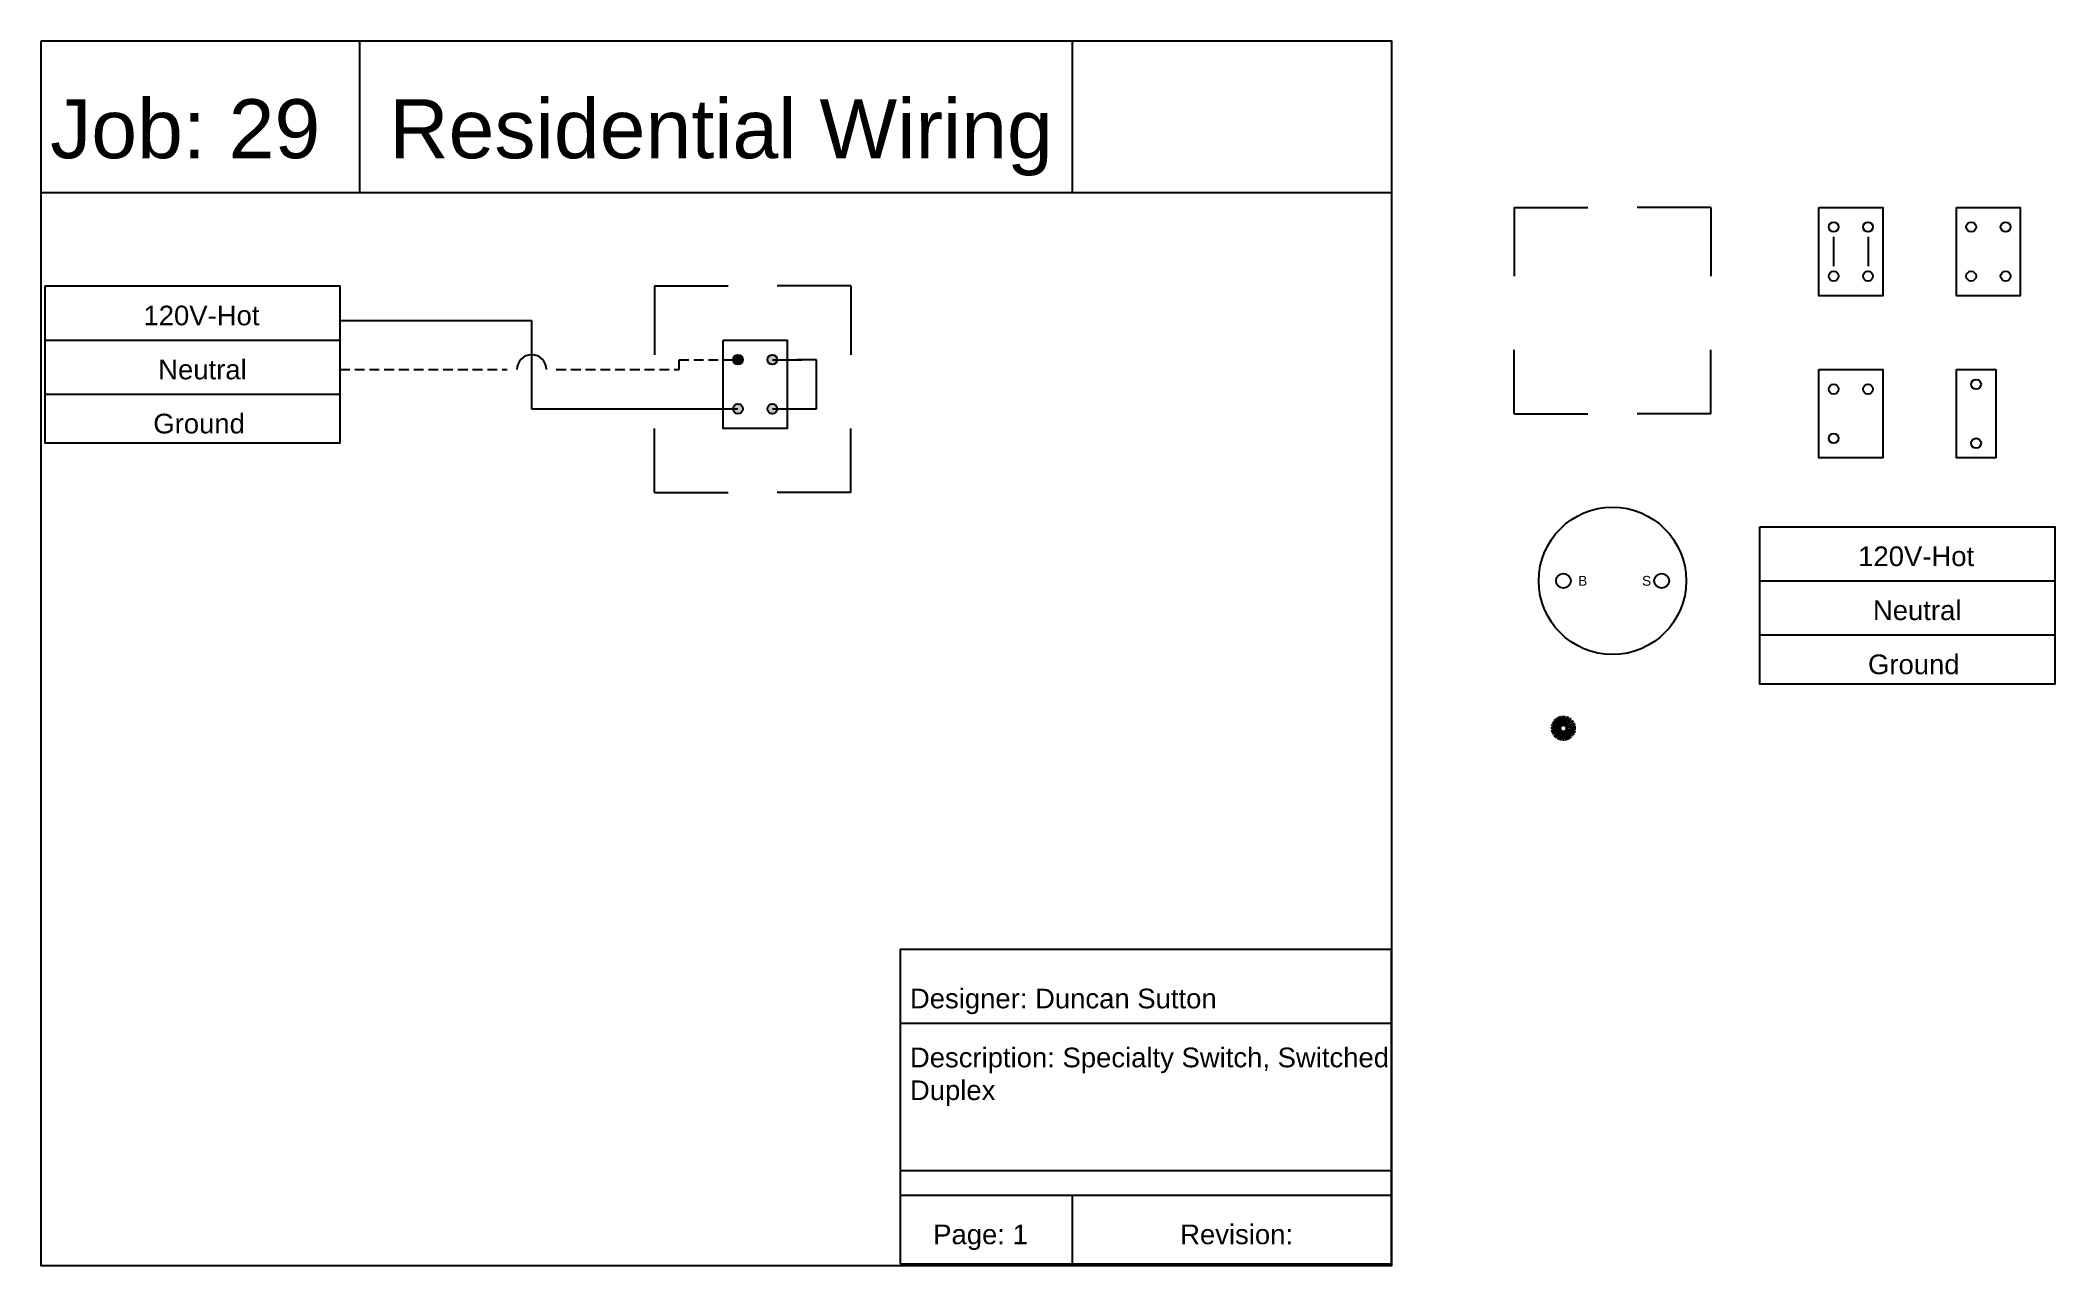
# Model space of a CAD drawing. Header units: inches. Extents: x 12 to 218, y 0 to 125.
import ezdxf

# ---------------------------------------------------------------- set-up
doc = ezdxf.new("R2010")
doc.units = ezdxf.units.IN
doc.header["$MEASUREMENT"] = 0
doc.linetypes.add('ACAD_ISO02W100', pattern=[15, 12, -3])
doc.linetypes.add('DASHEDX2', pattern=[1.5, 1, -0.5])
doc.styles.get("Standard").update_dxf_attribs({"font": 'arial.ttf'})

# ---------------------------------------------------------------- blocks, each defined once
blk = doc.blocks.new('Box')
for p, q in [((0, 0), (0, -7)), ((0, 0), (7.5, 0)), ((20, 0), (12.5, 0)), ((20, 0), (20, -7)), ((0, -21), (0, -14.5)), ((20, -21), (20, -14.5)), ((0, -21), (7.5, -21)), ((20, -21), (12.5, -21))]:
    blk.add_line(p, q)
blk = doc.blocks.new('DUP')
for p, q in [((1.5, -3), (1.5, -6)), ((5, -3), (5, -6)), ((1.5, -6), (1.5, -6))]:
    blk.add_line(p, q)
blk.add_lwpolyline([(0, 0), (6.5, 0), (6.5, -9), (0, -9)], close=True)
for centre in [(1.5, -2), (5, -2), (1.5, -7), (5, -7)]:
    blk.add_circle(centre, 0.5)
blk = doc.blocks.new('Four-Way')
blk.add_lwpolyline([(0, 0), (6.5, 0), (6.5, -9), (0, -9)], close=True)
for centre in [(1.5, -2), (5, -2), (1.5, -7), (5, -7)]:
    blk.add_circle(centre, 0.5)
blk = doc.blocks.new('Three-Way')
blk.add_lwpolyline([(0, 0), (6.5, 0), (6.5, -9), (0, -9)], close=True)
for centre in [(1.5, -2), (5, -2), (1.5, -7)]:
    blk.add_circle(centre, 0.5)
blk = doc.blocks.new('Switch')
blk.add_lwpolyline([(0, 0), (4, 0), (4, -9), (0, -9)], close=True)
for centre in [(2, -1.5), (2, -7.5)]:
    blk.add_circle(centre, 0.5)
blk = doc.blocks.new('Lamp')
for centre, radius in [((9.5, -7.5), 7.5), ((4.5, -7.5), 0.75), ((14.5, -7.5), 0.75)]:
    blk.add_circle(centre, radius)
at = {"char_height": 1, "attachment_point": 1}
for s, insert in [('B', (6, -7)), ('S', (12.5, -7))]:
    blk.add_mtext_dynamic_manual_height_columns(s, width=2, gutter_width=1, heights=[0], dxfattribs=dict(at, insert=insert))
blk = doc.blocks.new('1P-SRV')
for p, q in [((0, -5.5), (30, -5.5)), ((0, -11), (30, -11))]:
    blk.add_line(p, q)
blk.add_lwpolyline([(0, 0), (30, 0), (30, -16), (0, -16)], close=True)
at = {"char_height": 2, "attachment_point": 1}
for s, insert in [('120V-Hot', (10, -2)), ('Neutral', (11.5, -7.5)), ('Ground', (11, -13))]:
    blk.add_mtext_dynamic_manual_height_columns(s, width=30, gutter_width=1, heights=[0], dxfattribs=dict(at, insert=insert))
blk = doc.blocks.new('Nut')
at = {"linetype": 'ACAD_ISO02W100', "lineweight": 211}
blk.add_circle((-6.5, 5), 1, dxfattribs=at)
at = {"lineweight": 106}
blk.add_circle((-6.5, 5), 0.5, dxfattribs=at)

msp = doc.modelspace()

# ---------------------------------------------------------------- hatches: boundary and pattern name
at = {"true_color": 0x000000}
h = msp.add_hatch(color=18, dxfattribs=at)
h.dxf.hatch_style = 1
h.paths.add_polyline_path([(84, 87.5, 1), (83, 87.5, 1)])
h.paths.add_polyline_path([(87.5, 87.5, 1), (86.5, 87.5, 1)])
h.paths.add_polyline_path([(87.5, 92.5, 1), (86.5, 92.5, 1)])
h = msp.add_hatch(color=256)
h.dxf.hatch_style = 1
h.paths.add_polyline_path([(84, 92.5, 1), (83, 92.5, 1)])

# ---------------------------------------------------------------- linework, layer by layer
for p, q in [((45, 125), (45, 109.5)), ((117.5, 125), (117.5, 109.5)), ((12.5, 109.5), (150, 109.5)), ((100, 25), (150, 25)), ((100, 10), (150, 10)), ((100, 7.5), (150, 7.5)), ((117.5, 7.5), (117.5, 0.5))]:
    msp.add_line(p, q)
at = {"color": 18, "true_color": 0x000000}
for p, q in [((43, 96.5), (62.5, 96.5)), ((62.5, 96.5), (62.5, 87.5)), ((87, 92.5), (90, 92.5)), ((91.5, 92.5), (89.5, 92.5)), ((91.5, 87.5), (91.5, 92.5)), ((62.5, 87.5), (81.5, 87.5)), ((81.5, 87.5), (83.5, 87.5)), ((87, 87.5), (89, 87.5)), ((89, 87.5), (91.5, 87.5))]:
    msp.add_line(p, q, dxfattribs=at)
at = {"linetype": 'DASHEDX2'}
for p, q in [((77.5, 91.5), (77.5, 92.5)), ((77.5, 92.5), (83.5, 92.5)), ((43, 91.5), (60, 91.5)), ((65, 91.5), (77.5, 91.5))]:
    msp.add_line(p, q, dxfattribs=at)
for points in [[(12.6, 124.96), (150, 124.96), (150, 0.31), (12.6, 0.31)], [(100, 0.5), (150, 0.5), (150, 32.5), (100, 32.5)]]:
    msp.add_lwpolyline(points, close=True)
msp.add_arc((62.5, 91.5), 1.5, 0, 180)

# ---------------------------------------------------------------- block references
for name, p in [('Box', (162.5, 108)), ('DUP', (193.5, 108)), ('Four-Way', (207.5, 108)), ('1P-SRV', (13, 100)), ('Box', (75, 100)), ('Four-Way', (82, 94.5)), ('Three-Way', (193.5, 91.5)), ('Switch', (207.5, 91.5)), ('Lamp', (163, 77.5)), ('1P-SRV', (187.5, 75.5)), ('Nut', (174, 50))]:
    msp.add_blockref(name, p)

# ---------------------------------------------------------------- texts
at = {"attachment_point": 1}
for s, width, insert, char_height in [('Job: 29', 30, (13.5, 119), 6), ('Residential Wiring', 77.9684, (48, 119), 6), ('Designer: Duncan Sutton', 50, (101, 28.5), 2), ('Description: Specialty Switch, Switched Duplex', 50, (101, 22.5), 2), ('\\pxqr;Page: 1', 17.5, (95.5, 4.5), 2), ('Revision:', 32.5, (128.5, 4.5), 2)]:
    msp.add_mtext_dynamic_manual_height_columns(s, width=width, gutter_width=1, heights=[0], dxfattribs=dict(at, insert=insert, char_height=char_height))

doc.saveas('drawing.dxf')
